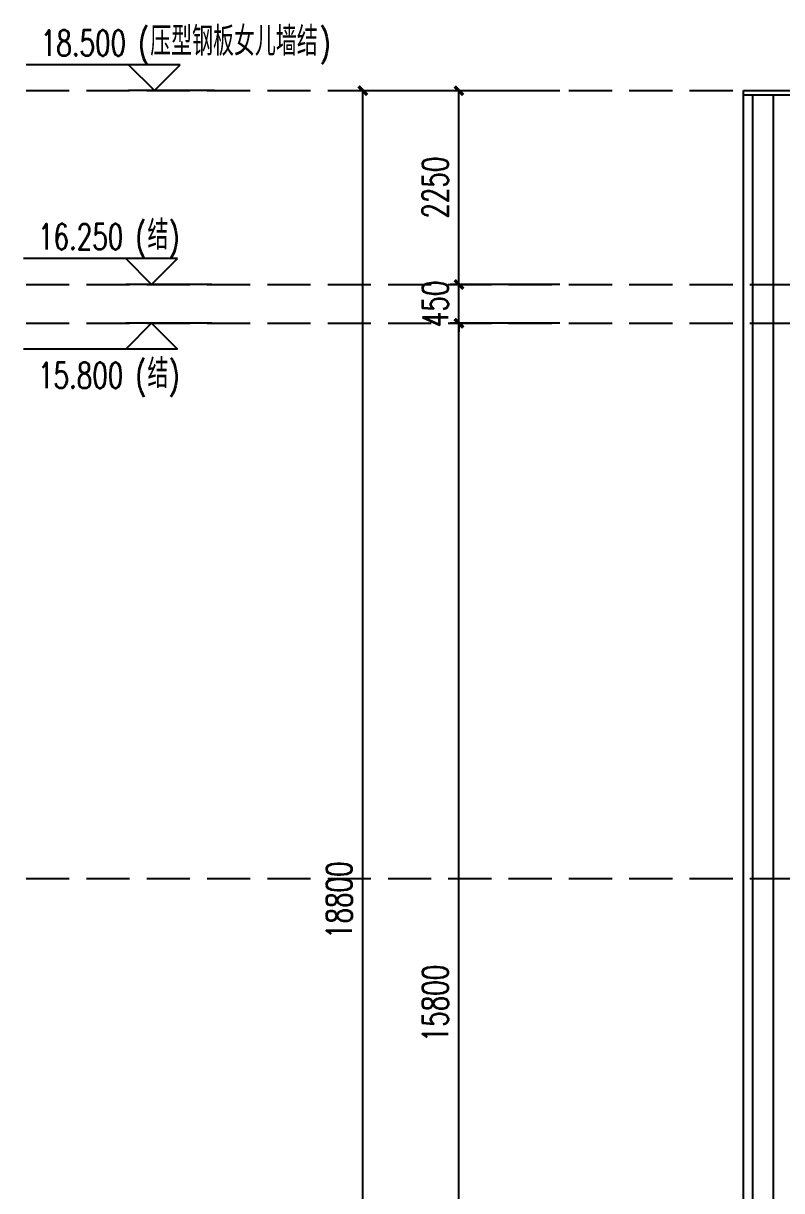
# Model space of a CAD drawing. Extents: x -4210259 to 293730, y -7499 to 868879.
# Drawn here: x -466026 to -457226, y 522964 to 536519 of the extents above; entities that cross this region are included whole.
import ezdxf

# ---------------------------------------------------------------- set-up
doc = ezdxf.new("R2010")
doc.units = 0
doc.header["$LTSCALE"] = 1000
doc.header["$MEASUREMENT"] = 0
doc.linetypes.add('__DASH', pattern=[0.35, 0.25, -0.1])
doc.linetypes.add('DOTE', pattern=[2.42, 2, -0.2, 0.02, -0.2])
doc.layers.get('Defpoints').update_dxf_attribs({"color": 210})
for name, color, linetype in [('A-AXIS-D', 1, 'Continuous'), ('A-AXIS-DOTE', 14, 'DOTE'), ('A-HATCH-2', 251, 'Continuous'), ('A-LIN-V', 9, 'Continuous'), ('DIM_ELEV', 3, 'Continuous'), ('PUB_TEXT', 7, 'Continuous')]:
    doc.layers.add(name, color=color, linetype=linetype)
doc.layers.add('A-加建区域', color=47, linetype='Continuous', plot=False)
doc.styles.add('_TCH_DIM', font='SIMPLEX', dxfattribs={"bigfont": 'GBCBIG'})
doc.styles.add('_TCH_DIM_T3', font='SIMPLEX', dxfattribs={"width": 0.705882, "bigfont": 'GBCBIG'})
doc.dimstyles.new('_TCH_ARCH&&100', dxfattribs={"dimtxt": 297.5, "dimasz": 100, "dimexe": 100, "dimexo": 100, "dimgap": 126.25, "dimtad": 1, "dimdec": 0, "dimzin": 0, "dimdsep": 46, "dimtxsty": '_TCH_DIM_T3', "dimblk": 'ARCHTICK', "dimcen": 0.09, "dimclrt": 7, "dimazin": 2, "dimtfac": 1, "dimtdec": 0, "dimtix": 1, "dimtmove": 2, "dimatfit": 3, "dimfxl": 0, "dimtolj": 1, "dimtzin": 0, "dimarcsym": 0})

# ---------------------------------------------------------------- blocks, each defined once
blk = doc.blocks.new('_ArchTick')
at = {"color": 0, "linetype": 'ByBlock', "const_width": 0.4}
blk.add_lwpolyline([(-0.5, -0.5), (0.5, 0.5)], dxfattribs=at)
blk = doc.blocks.new('*D477')
at = {"layer": 'A-AXIS-D', "color": 0, "lineweight": -2}
for p, q in [((-459800, 535737), (-462186, 535737)), ((-462086, 516937), (-462086, 535737)), ((-459800, 516937), (-462186, 516937))]:
    blk.add_line(p, q, dxfattribs=at)
at = {"layer": 'Defpoints', "color": 0}
for p in [(-462086, 535737), (-459700, 535737), (-459700, 516937)]:
    blk.add_point(p, dxfattribs=at)
at = {"layer": 'A-AXIS-D', "color": 0, "lineweight": -2, "xscale": 100, "yscale": 100, "zscale": 100}
for p, rotation in [((-462086, 535737), 90), ((-462086, 516937), 270)]:
    blk.add_blockref('_ArchTick', p, dxfattribs=dict(at, rotation=rotation))
at = {"layer": 'A-AXIS-D', "color": 7, "insert": (-462361, 526337), "char_height": 297.5, "attachment_point": 5, "rotation": 90, "style": '_TCH_DIM_T3'}
blk.add_mtext('\\A1;18800', dxfattribs=at)
blk = doc.blocks.new('*D479')
at = {"layer": 'A-AXIS-D', "color": 0, "lineweight": -2}
for p, q in [((-459800, 533037), (-461071, 533037)), ((-460971, 517237), (-460971, 533037)), ((-459800, 517237), (-461071, 517237))]:
    blk.add_line(p, q, dxfattribs=at)
at = {"layer": 'Defpoints', "color": 0}
for p in [(-460971, 533037), (-459700, 533037), (-459700, 517237)]:
    blk.add_point(p, dxfattribs=at)
at = {"layer": 'A-AXIS-D', "color": 0, "lineweight": -2, "xscale": 100, "yscale": 100, "zscale": 100}
for p, rotation in [((-460971, 533037), 90), ((-460971, 517237), 270)]:
    blk.add_blockref('_ArchTick', p, dxfattribs=dict(at, rotation=rotation))
at = {"layer": 'A-AXIS-D', "color": 7, "insert": (-461246, 525137), "char_height": 297.5, "attachment_point": 5, "rotation": 90, "style": '_TCH_DIM_T3'}
blk.add_mtext('\\A1;15800', dxfattribs=at)
blk = doc.blocks.new('*D480')
at = {"layer": 'A-AXIS-D', "color": 0, "lineweight": -2}
for p, q in [((-460971, 533487), (-460971, 533587)), ((-459800, 533487), (-461071, 533487)), ((-460971, 533037), (-460971, 533487)), ((-459800, 533037), (-461071, 533037)), ((-460971, 533037), (-460971, 532937))]:
    blk.add_line(p, q, dxfattribs=at)
at = {"layer": 'Defpoints', "color": 0}
for p in [(-460971, 533487), (-459700, 533487), (-459700, 533037)]:
    blk.add_point(p, dxfattribs=at)
at = {"layer": 'A-AXIS-D', "color": 0, "lineweight": -2, "xscale": 100, "yscale": 100, "zscale": 100}
for p, rotation in [((-460971, 533487), 270), ((-460971, 533037), 90)]:
    blk.add_blockref('_ArchTick', p, dxfattribs=dict(at, rotation=rotation))
at = {"layer": 'A-AXIS-D', "color": 7, "insert": (-461246, 533262), "char_height": 297.5, "attachment_point": 5, "rotation": 90, "style": '_TCH_DIM_T3'}
blk.add_mtext('\\A1;450', dxfattribs=at)
blk = doc.blocks.new('*D481')
at = {"layer": 'A-AXIS-D', "color": 0, "lineweight": -2}
for p, q in [((-459800, 535737), (-461071, 535737)), ((-460971, 533487), (-460971, 535737)), ((-459800, 533487), (-461071, 533487))]:
    blk.add_line(p, q, dxfattribs=at)
at = {"layer": 'Defpoints', "color": 0}
for p in [(-460971, 535737), (-459700, 535737), (-459700, 533487)]:
    blk.add_point(p, dxfattribs=at)
at = {"layer": 'A-AXIS-D', "color": 0, "lineweight": -2, "xscale": 100, "yscale": 100, "zscale": 100}
for p, rotation in [((-460971, 535737), 90), ((-460971, 533487), 270)]:
    blk.add_blockref('_ArchTick', p, dxfattribs=dict(at, rotation=rotation))
at = {"layer": 'A-AXIS-D', "color": 7, "insert": (-461246, 534612), "char_height": 297.5, "attachment_point": 5, "rotation": 90, "style": '_TCH_DIM_T3'}
blk.add_mtext('\\A1;2250', dxfattribs=at)

msp = doc.modelspace()

# ---------------------------------------------------------------- hatches: boundary and pattern name
at = {"layer": 'A-HATCH-2'}
h = msp.add_hatch(dxfattribs=at)
h.set_pattern_fill('ANSI31', color=256, scale=150, angle=45)
h.set_pattern_definition([(90, (-72749.95, 0), (-238.125, 0), [])])
h.paths.add_polyline_path([(-457670, 517237.5), (-456970, 517237.5), (-456970, 535687.5), (-457670, 535687.5)])

# ---------------------------------------------------------------- linework, layer by layer
at = {"layer": 'A-AXIS-DOTE', "linetype": '__DASH', "ltscale": 2}
for p, q in [((-465993.9, 535737.5), (-377296.1, 535737.5)), ((-465993.9, 533487.5), (-377296.1, 533487.5)), ((-465993.9, 533037.5), (-377296.1, 533037.5))]:
    msp.add_line(p, q, dxfattribs=at)
at = {"layer": 'A-LIN-V'}
for p, q in [((-457670, 535737.5), (-384470.1, 535737.5)), ((-457670, 516937.5), (-457670, 535737.5)), ((-457670, 535687.5), (-384470.1, 535687.5))]:
    msp.add_line(p, q, dxfattribs=at)
at = {"layer": 'A-加建区域', "linetype": '__DASH', "ltscale": 2}
msp.add_line((-465993.9, 526587.5), (-377296.1, 526587.5), dxfattribs=at)
at = {"layer": 'DIM_ELEV'}
for p, q in [((-464205.9, 536037.5), (-465993.9, 536037.5)), ((-464505.9, 535737.5), (-464805.9, 536037.5)), ((-464505.9, 535737.5), (-464205.9, 536037.5)), ((-463805.9, 535737.5), (-464805.9, 535737.5)), ((-464238.1, 533787.5), (-466026.1, 533787.5)), ((-464538.1, 533487.5), (-464838.1, 533787.5)), ((-464538.1, 533487.5), (-464238.1, 533787.5)), ((-463838.1, 533487.5), (-464838.1, 533487.5)), ((-464538.1, 533037.5), (-464838.1, 532737.5)), ((-463838.1, 533037.5), (-464838.1, 533037.5)), ((-464538.1, 533037.5), (-464238.1, 532737.5)), ((-464238.1, 532737.5), (-466026.1, 532737.5))]:
    msp.add_line(p, q, dxfattribs=at)

# ---------------------------------------------------------------- texts
at = {"layer": 'PUB_TEXT', "style": '_TCH_DIM'}
for s, height, p in [('压型钢板女儿墙结', 337.59, (-464553.9, 536142.5)), ('结', 337.6, (-464586.1, 533892.5)), ('结', 337.6, (-464586.1, 532282.5))]:
    msp.add_text(s, height=height, dxfattribs=at).set_placement(p)
at = {"layer": 'PUB_TEXT', "style": '_TCH_DIM', "width": 0.705882}
for s, p in [('18.500', (-465823.9, 536142.5)), ('(', (-464693.9, 536142.5)), (')', (-462588, 536142.5)), ('(', (-464726.1, 533892.5)), (')', (-464340.3, 533892.5)), ('16.250', (-465856.1, 533892.5)), ('(', (-464726.1, 532282.5)), (')', (-464340.3, 532282.5)), ('15.800', (-465856.1, 532282.5))]:
    msp.add_text(s, height=297.5, dxfattribs=at).set_placement(p)

# ---------------------------------------------------------------- dimensions: what is measured, and where the dimension line sits
at = {"layer": 'A-AXIS-D'}
for p1, p2, distance, picture, middle in [((-459700, 516937.5), (-459700, 535737.5), 2386.4, '*D477', (-462361.4, 526337.5)), ((-459700, 533487.5), (-459700, 535737.5), 1271.4, '*D481', (-461246.4, 534612.5)), ((-459700, 533037.5), (-459700, 533487.5), 1271.4, '*D480', (-461246.4, 533262.5)), ((-459700, 517237.5), (-459700, 533037.5), 1271.4, '*D479', (-461246.4, 525137.5))]:
    dim = msp.add_aligned_dim(p1=p1, p2=p2, distance=distance, dimstyle='_TCH_ARCH&&100', dxfattribs=at)
    dim.commit()
    dim.dimension.update_dxf_attribs({"geometry": picture, "text_midpoint": middle})

doc.saveas('drawing.dxf')
